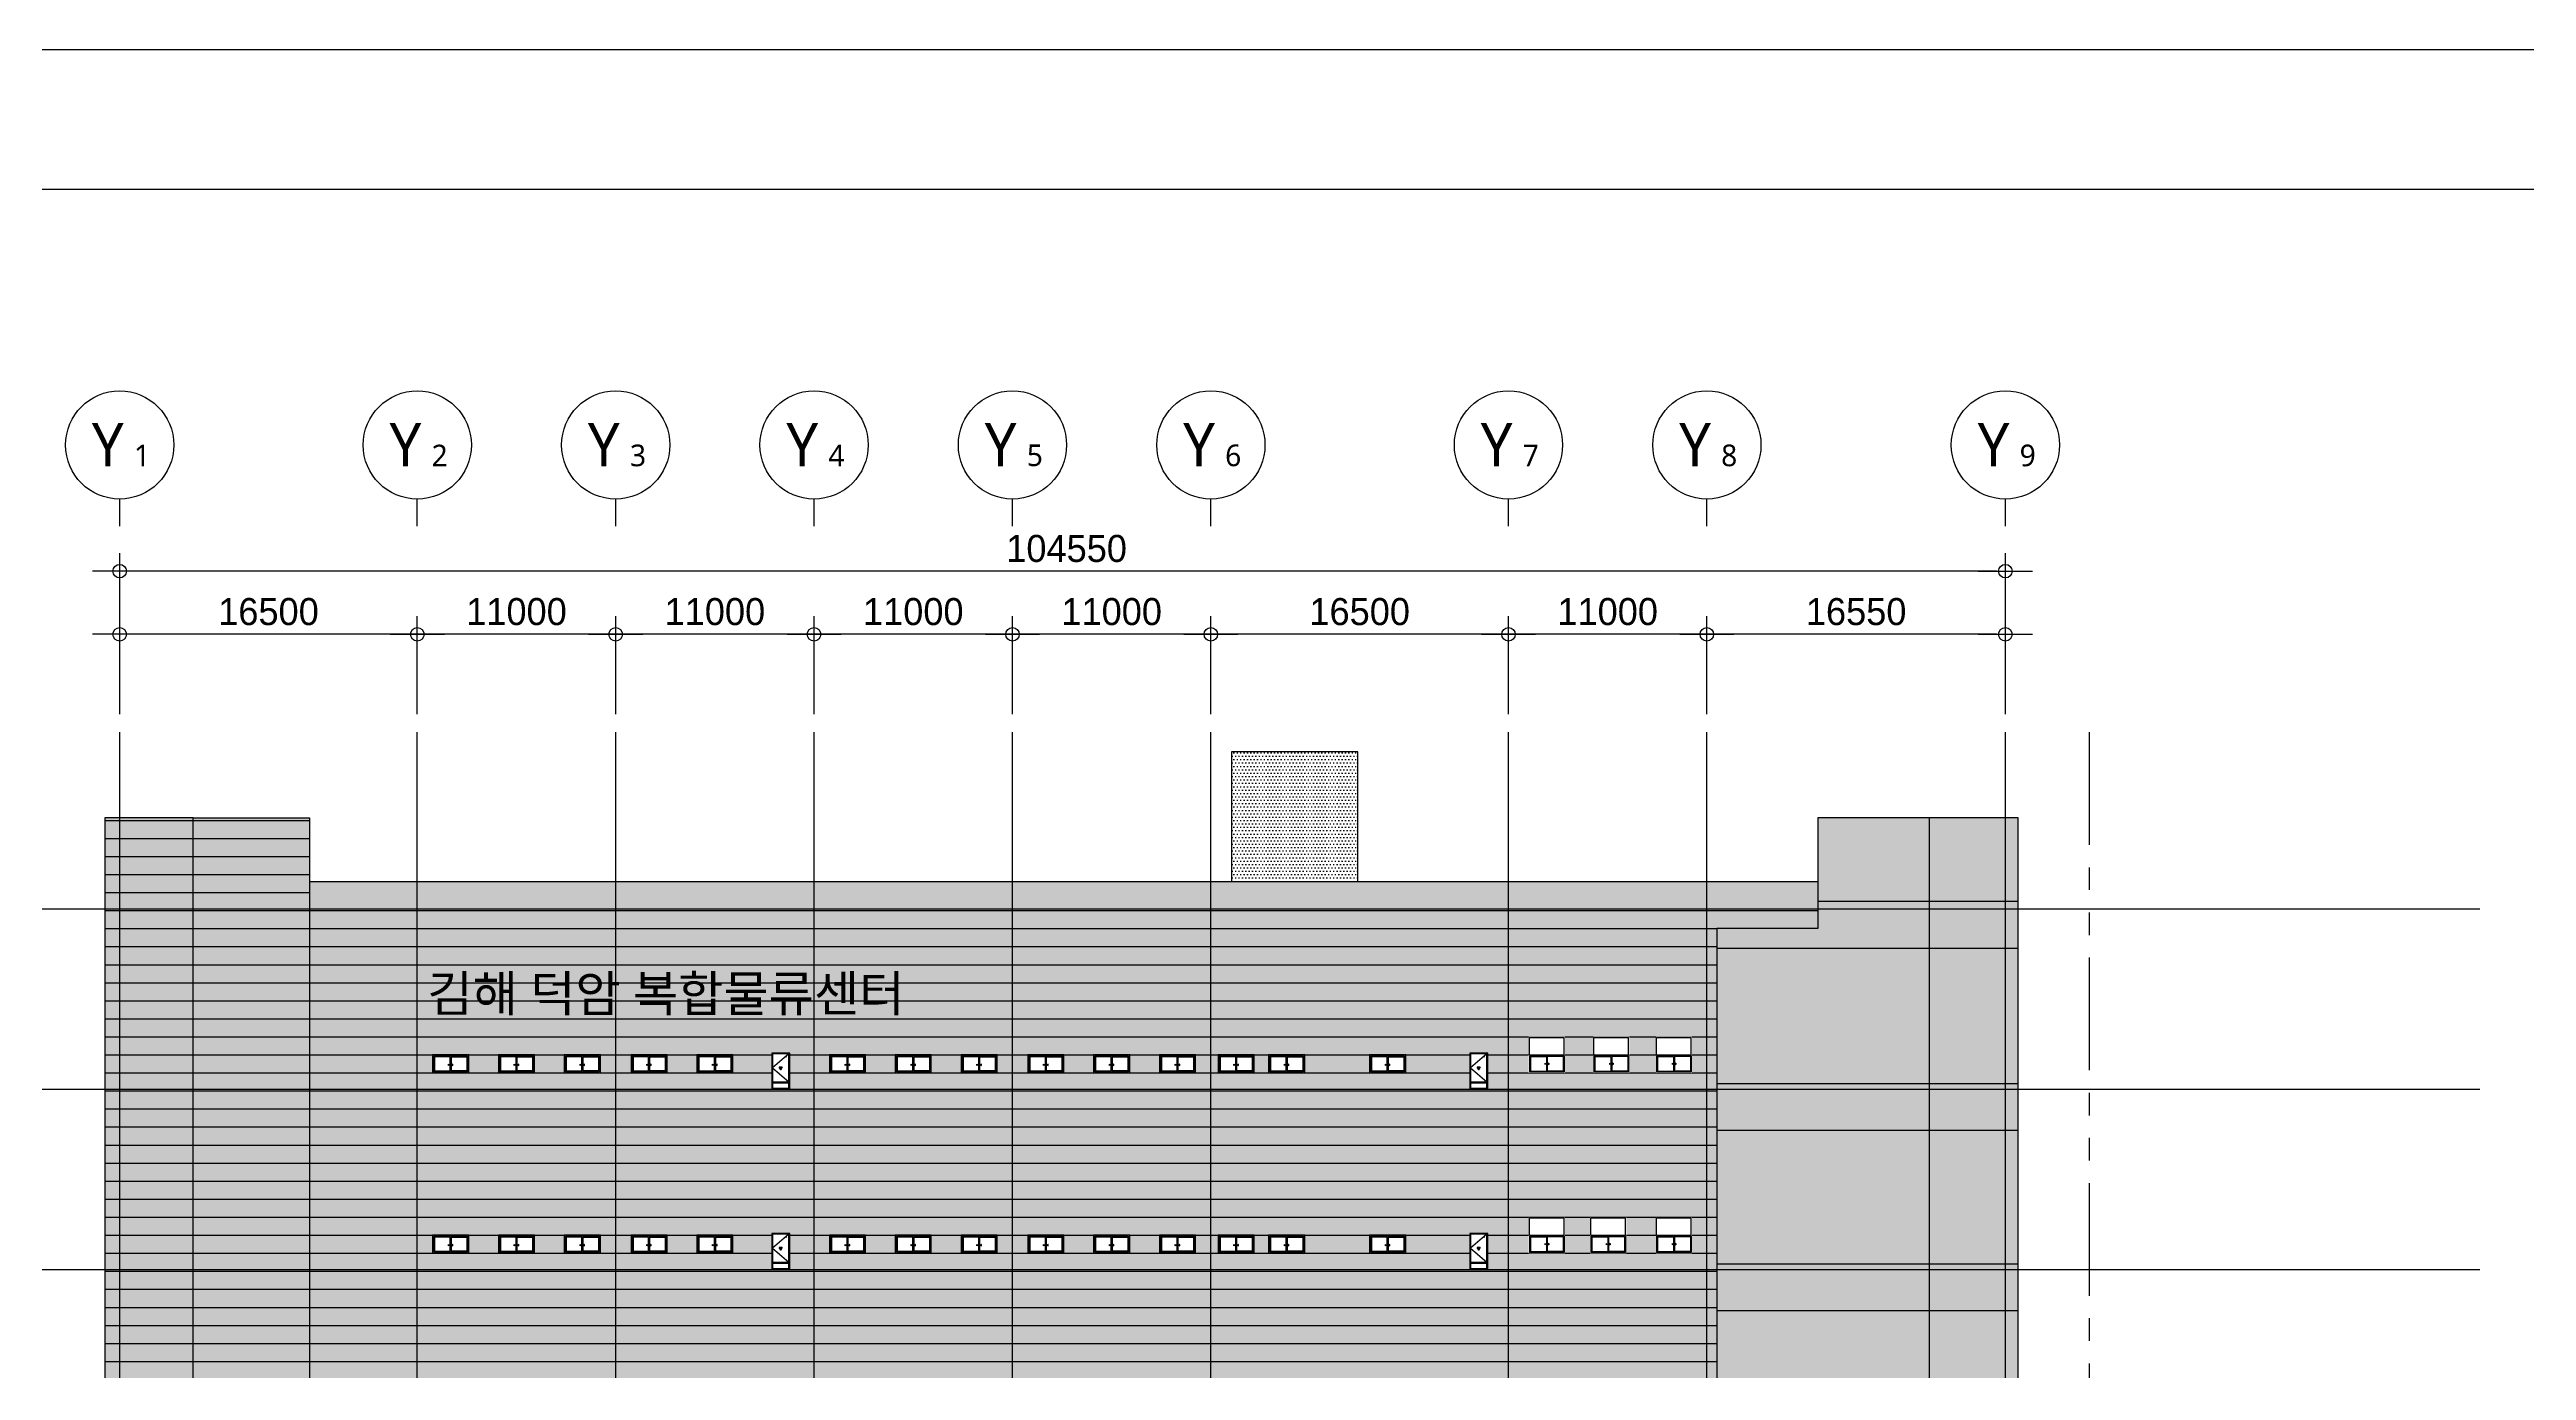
# Model space of a CAD drawing. Header units: millimetres. Extents: x 37653813 to 38677796, y 586285 to 874285.
# Drawn here: x 38216676 to 38354007, y 801042 to 874285 of the extents above; entities that cross this region are included whole.
import ezdxf
from ezdxf.enums import TextEntityAlignment as Align

# ---------------------------------------------------------------- set-up
doc = ezdxf.new("R2010")
doc.units = ezdxf.units.MM
doc.header["$LTSCALE"] = 1000
doc.header["$MEASUREMENT"] = 0
doc.header["$PDSIZE"] = -10
doc.linetypes.add('-HID', pattern=[2.5, 1.5, -1])
doc.linetypes.add('PHANTOM2', pattern=[1.25, 0.625, -0.125, 0.125, -0.125, 0.125, -0.125])
doc.layers.get('0').update_dxf_attribs({"linetype": 'CONTINUOUS'})
doc.layers.get('Defpoints').update_dxf_attribs({"color": 161, "linetype": 'CONTINUOUS'})
for name, color, linetype in [('cen', 1, 'CONTINUOUS'), ('CON', 2, 'CONTINUOUS'), ('ELE-2', 3, 'CONTINUOUS'), ('HAT-253', 253, 'CONTINUOUS'), ('HAT-BACK', 252, 'CONTINUOUS'), ('NDIM', 7, 'CONTINUOUS'), ('OPEN', 1, '-HID'), ('SYM(AXIS)', 7, 'CONTINUOUS'), ('TEXT(AXIS)', 2, 'CONTINUOUS'), ('WID', 4, 'CONTINUOUS'), ('WIN-G', 252, 'CONTINUOUS'), ('대지경계선', 4, 'PHANTOM2'), ('먹-적색 14', 14, 'CONTINUOUS'), ('먹-적색(가로선) 26', 26, 'CONTINUOUS'), ('먹-회색 252', 252, 'CONTINUOUS'), ('먹-흰색 255', 255, 'CONTINUOUS')]:
    doc.layers.add(name, color=color, linetype=linetype)
doc.styles.add('CGS', font='cgse', dxfattribs={"bigfont": 'cgs'})
doc.styles.add('나눔바른고딕', font='NanumBarunGothic.ttf')
doc.dimstyles.new('NDIM 1200', dxfattribs={"dimscale": 500, "dimtxt": 3, "dimasz": 1, "dimexe": 2, "dimexo": 2, "dimgap": 1, "dimtad": 1, "dimdec": 0, "dimdsep": 46, "dimtxsty": 'CGS', "dimblk": 'DOT0', "dimcen": 1, "dimdle": 8, "dimclrd": 2, "dimclre": 2, "dimclrt": 2, "dimadec": 0, "dimazin": 0, "dimtfac": 1, "dimtdec": 0, "dimtix": 1, "dimtmove": 2, "dimatfit": 3, "dimldrblk": 'DOT0', "dimfxl": 1, "dimtolj": 1, "dimtzin": 0, "dimlwd": -1, "dimlwe": -1, "dimarcsym": 0})

# ---------------------------------------------------------------- blocks, each defined once
blk = doc.blocks.new('A$C2F20087E')
at = {"layer": 'SYM(AXIS)'}
blk.add_line((600, 0), (600, 300), dxfattribs=at)
blk.add_circle((600, 900), 600, dxfattribs=at)
blk = doc.blocks.new('DOT0')
blk.add_line((-3, 0), (3, 0))
at = {"color": 6}
blk.add_circle((0, 0), 0.75, dxfattribs=at)
blk = doc.blocks.new('*D754')
at = {"layer": 'Defpoints', "color": 0, "ltscale": 0.4, "transparency": 16777216}
for p in [(38220566, 841861), (38220566, 836435), (38237066, 836435)]:
    blk.add_point(p, dxfattribs=at)
at = {"layer": 'NDIM', "ltscale": 0.4, "transparency": 16777216}
for p, q in [((38220566, 837435), (38220566, 842861)), ((38236566, 841861), (38221066, 841861)), ((38237066, 837435), (38237066, 842861))]:
    blk.add_line(p, q, dxfattribs=at)
at = {"layer": 'NDIM', "ltscale": 0.4, "transparency": 16777216, "xscale": 500, "yscale": 500, "zscale": 500, "rotation": 180}
blk.add_blockref('DOT0', (38220566, 841861), dxfattribs=at)
at = {"layer": 'NDIM', "ltscale": 0.4, "transparency": 16777216, "xscale": 500, "yscale": 500, "zscale": 500}
blk.add_blockref('DOT0', (38237066, 841861), dxfattribs=at)
at = {"layer": 'NDIM', "ltscale": 0.4, "transparency": 16777216, "insert": (38228816, 843111), "char_height": 1500, "attachment_point": 5, "style": 'CGS'}
blk.add_mtext('\\A1;16500', dxfattribs=at)
blk = doc.blocks.new('*D755')
at = {"layer": 'Defpoints', "color": 0, "ltscale": 0.4, "transparency": 16777216}
for p in [(38237066, 841861), (38237066, 836435), (38248066, 836435)]:
    blk.add_point(p, dxfattribs=at)
at = {"layer": 'NDIM', "ltscale": 0.4, "transparency": 16777216}
for p, q in [((38237066, 837435), (38237066, 842861)), ((38247566, 841861), (38237566, 841861)), ((38248066, 837435), (38248066, 842861))]:
    blk.add_line(p, q, dxfattribs=at)
at = {"layer": 'NDIM', "ltscale": 0.4, "transparency": 16777216, "xscale": 500, "yscale": 500, "zscale": 500, "rotation": 180}
blk.add_blockref('DOT0', (38237066, 841861), dxfattribs=at)
at = {"layer": 'NDIM', "ltscale": 0.4, "transparency": 16777216, "xscale": 500, "yscale": 500, "zscale": 500}
blk.add_blockref('DOT0', (38248066, 841861), dxfattribs=at)
at = {"layer": 'NDIM', "ltscale": 0.4, "transparency": 16777216, "insert": (38242566, 843111), "char_height": 1500, "attachment_point": 5, "style": 'CGS'}
blk.add_mtext('\\A1;11000', dxfattribs=at)
blk = doc.blocks.new('*D756')
at = {"layer": 'Defpoints', "color": 0, "ltscale": 0.4, "transparency": 16777216}
for p in [(38248066, 841861), (38248066, 836435), (38259066, 836435)]:
    blk.add_point(p, dxfattribs=at)
at = {"layer": 'NDIM', "ltscale": 0.4, "transparency": 16777216}
for p, q in [((38248066, 837435), (38248066, 842861)), ((38258566, 841861), (38248566, 841861)), ((38259066, 837435), (38259066, 842861))]:
    blk.add_line(p, q, dxfattribs=at)
at = {"layer": 'NDIM', "ltscale": 0.4, "transparency": 16777216, "xscale": 500, "yscale": 500, "zscale": 500, "rotation": 180}
blk.add_blockref('DOT0', (38248066, 841861), dxfattribs=at)
at = {"layer": 'NDIM', "ltscale": 0.4, "transparency": 16777216, "xscale": 500, "yscale": 500, "zscale": 500}
blk.add_blockref('DOT0', (38259066, 841861), dxfattribs=at)
at = {"layer": 'NDIM', "ltscale": 0.4, "transparency": 16777216, "insert": (38253566, 843111), "char_height": 1500, "attachment_point": 5, "style": 'CGS'}
blk.add_mtext('\\A1;11000', dxfattribs=at)
blk = doc.blocks.new('*D757')
at = {"layer": 'Defpoints', "color": 0, "ltscale": 0.4, "transparency": 16777216}
for p in [(38259066, 841861), (38259066, 836435), (38270066, 836435)]:
    blk.add_point(p, dxfattribs=at)
at = {"layer": 'NDIM', "ltscale": 0.4, "transparency": 16777216}
for p, q in [((38259066, 837435), (38259066, 842861)), ((38269566, 841861), (38259566, 841861)), ((38270066, 837435), (38270066, 842861))]:
    blk.add_line(p, q, dxfattribs=at)
at = {"layer": 'NDIM', "ltscale": 0.4, "transparency": 16777216, "xscale": 500, "yscale": 500, "zscale": 500, "rotation": 180}
blk.add_blockref('DOT0', (38259066, 841861), dxfattribs=at)
at = {"layer": 'NDIM', "ltscale": 0.4, "transparency": 16777216, "xscale": 500, "yscale": 500, "zscale": 500}
blk.add_blockref('DOT0', (38270066, 841861), dxfattribs=at)
at = {"layer": 'NDIM', "ltscale": 0.4, "transparency": 16777216, "insert": (38264566, 843111), "char_height": 1500, "attachment_point": 5, "style": 'CGS'}
blk.add_mtext('\\A1;11000', dxfattribs=at)
blk = doc.blocks.new('*D758')
at = {"layer": 'Defpoints', "color": 0, "ltscale": 0.4, "transparency": 16777216}
for p in [(38270066, 841861), (38270066, 836435), (38281066, 836435)]:
    blk.add_point(p, dxfattribs=at)
at = {"layer": 'NDIM', "ltscale": 0.4, "transparency": 16777216}
for p, q in [((38270066, 837435), (38270066, 842861)), ((38280566, 841861), (38270566, 841861)), ((38281066, 837435), (38281066, 842861))]:
    blk.add_line(p, q, dxfattribs=at)
at = {"layer": 'NDIM', "ltscale": 0.4, "transparency": 16777216, "xscale": 500, "yscale": 500, "zscale": 500, "rotation": 180}
blk.add_blockref('DOT0', (38270066, 841861), dxfattribs=at)
at = {"layer": 'NDIM', "ltscale": 0.4, "transparency": 16777216, "xscale": 500, "yscale": 500, "zscale": 500}
blk.add_blockref('DOT0', (38281066, 841861), dxfattribs=at)
at = {"layer": 'NDIM', "ltscale": 0.4, "transparency": 16777216, "insert": (38275566, 843111), "char_height": 1500, "attachment_point": 5, "style": 'CGS'}
blk.add_mtext('\\A1;11000', dxfattribs=at)
blk = doc.blocks.new('*D759')
at = {"layer": 'Defpoints', "color": 0, "ltscale": 0.4, "transparency": 16777216}
for p in [(38281066, 841861), (38281066, 836435), (38297566, 836435)]:
    blk.add_point(p, dxfattribs=at)
at = {"layer": 'NDIM', "ltscale": 0.4, "transparency": 16777216}
for p, q in [((38281066, 837435), (38281066, 842861)), ((38297066, 841861), (38281566, 841861)), ((38297566, 837435), (38297566, 842861))]:
    blk.add_line(p, q, dxfattribs=at)
at = {"layer": 'NDIM', "ltscale": 0.4, "transparency": 16777216, "xscale": 500, "yscale": 500, "zscale": 500, "rotation": 180}
blk.add_blockref('DOT0', (38281066, 841861), dxfattribs=at)
at = {"layer": 'NDIM', "ltscale": 0.4, "transparency": 16777216, "xscale": 500, "yscale": 500, "zscale": 500}
blk.add_blockref('DOT0', (38297566, 841861), dxfattribs=at)
at = {"layer": 'NDIM', "ltscale": 0.4, "transparency": 16777216, "insert": (38289316, 843111), "char_height": 1500, "attachment_point": 5, "style": 'CGS'}
blk.add_mtext('\\A1;16500', dxfattribs=at)
blk = doc.blocks.new('*D760')
at = {"layer": 'Defpoints', "color": 0, "ltscale": 0.4, "transparency": 16777216}
for p in [(38297566, 841861), (38297566, 836435), (38308566, 836435)]:
    blk.add_point(p, dxfattribs=at)
at = {"layer": 'NDIM', "ltscale": 0.4, "transparency": 16777216}
for p, q in [((38297566, 837435), (38297566, 842861)), ((38308066, 841861), (38298066, 841861)), ((38308566, 837435), (38308566, 842861))]:
    blk.add_line(p, q, dxfattribs=at)
at = {"layer": 'NDIM', "ltscale": 0.4, "transparency": 16777216, "xscale": 500, "yscale": 500, "zscale": 500, "rotation": 180}
blk.add_blockref('DOT0', (38297566, 841861), dxfattribs=at)
at = {"layer": 'NDIM', "ltscale": 0.4, "transparency": 16777216, "xscale": 500, "yscale": 500, "zscale": 500}
blk.add_blockref('DOT0', (38308566, 841861), dxfattribs=at)
at = {"layer": 'NDIM', "ltscale": 0.4, "transparency": 16777216, "insert": (38303066, 843111), "char_height": 1500, "attachment_point": 5, "style": 'CGS'}
blk.add_mtext('\\A1;11000', dxfattribs=at)
blk = doc.blocks.new('*D761')
at = {"layer": 'Defpoints', "color": 0, "ltscale": 0.4, "transparency": 16777216}
for p in [(38308566, 841861), (38308566, 836435), (38325116, 836435)]:
    blk.add_point(p, dxfattribs=at)
at = {"layer": 'NDIM', "ltscale": 0.4, "transparency": 16777216}
for p, q in [((38308566, 837435), (38308566, 842861)), ((38324616, 841861), (38309066, 841861)), ((38325116, 837435), (38325116, 842861))]:
    blk.add_line(p, q, dxfattribs=at)
at = {"layer": 'NDIM', "ltscale": 0.4, "transparency": 16777216, "xscale": 500, "yscale": 500, "zscale": 500, "rotation": 180}
blk.add_blockref('DOT0', (38308566, 841861), dxfattribs=at)
at = {"layer": 'NDIM', "ltscale": 0.4, "transparency": 16777216, "xscale": 500, "yscale": 500, "zscale": 500}
blk.add_blockref('DOT0', (38325116, 841861), dxfattribs=at)
at = {"layer": 'NDIM', "ltscale": 0.4, "transparency": 16777216, "insert": (38316841, 843111), "char_height": 1500, "attachment_point": 5, "style": 'CGS'}
blk.add_mtext('\\A1;16550', dxfattribs=at)
blk = doc.blocks.new('*D744')
at = {"layer": 'Defpoints', "color": 0, "ltscale": 0.4, "transparency": 16777216}
for p in [(38220566, 845361), (38220566, 836435), (38325116, 836435)]:
    blk.add_point(p, dxfattribs=at)
at = {"layer": 'NDIM', "ltscale": 0.4, "transparency": 16777216}
for p, q in [((38220566, 837435), (38220566, 846361)), ((38325116, 837435), (38325116, 846361)), ((38324616, 845361), (38221066, 845361))]:
    blk.add_line(p, q, dxfattribs=at)
at = {"layer": 'NDIM', "ltscale": 0.4, "transparency": 16777216, "xscale": 500, "yscale": 500, "zscale": 500, "rotation": 180}
blk.add_blockref('DOT0', (38220566, 845361), dxfattribs=at)
at = {"layer": 'NDIM', "ltscale": 0.4, "transparency": 16777216, "xscale": 500, "yscale": 500, "zscale": 500}
blk.add_blockref('DOT0', (38325116, 845361), dxfattribs=at)
at = {"layer": 'NDIM', "ltscale": 0.4, "transparency": 16777216, "insert": (38273066, 846611), "char_height": 1500, "attachment_point": 5, "style": 'CGS'}
blk.add_mtext('\\A1;104550', dxfattribs=at)
blk = doc.blocks.new('AW_1.0X1.5_(소방)')
at = {"ltscale": 1000}
blk.add_wipeout([(1000, 2000), (0, 2000), (0, 0), (1000, 0)], dxfattribs=at).dxf.layer = 'WID'
h = blk.add_hatch(color=1)
h.dxf.hatch_style = 1
h.paths.add_polyline_path([(500, 1075), (587, 1225), (413, 1225)])
at = {"layer": 'HAT-BACK', "ltscale": 1000}
h = blk.add_hatch(color=253, dxfattribs=at)
h.dxf.hatch_style = 1
edge = h.paths.add_edge_path()
edge.add_arc((200, 1800), 15, 180, 540, ccw=False)
at = {"color": 1}
blk.add_lwpolyline([(500, 1075), (587, 1225), (413, 1225)], close=True, dxfattribs=at)
at = {"ltscale": 1000}
blk.add_lwpolyline([(500, 1075), (413, 1225), (587, 1225)], close=True, dxfattribs=at)
blk.add_circle((200, 1800), 15, dxfattribs=at)
at = {"layer": 'OPEN', "ltscale": 700}
blk.add_lwpolyline([(50, 1950), (950, 1175), (50, 400)], dxfattribs=at)
at = {"layer": 'WID', "ltscale": 1000}
for p, q in [((950, 400), (50, 400)), ((950, 350), (50, 350))]:
    blk.add_line(p, q, dxfattribs=at)
for points in [[(1000, 0), (0, 0), (0, 2000), (1000, 2000)], [(950, 50), (50, 50), (50, 1950), (950, 1950)]]:
    blk.add_lwpolyline(points, close=True, dxfattribs=at)
at = {"layer": 'Defpoints', "style": '나눔바른고딕'}
blk.add_text('AW(1.0X1.5)-소방대진입창호', height=25, dxfattribs=at).set_placement((15, 15))
blk = doc.blocks.new('AW(2.0X1.0)')
at = {"ltscale": 1000}
blk.add_wipeout([(887455, -28823), (889455, -28823), (889455, -27823), (887455, -27823)], dxfattribs=at).dxf.layer = 'WID'
at = {"layer": 'WID', "ltscale": 1000}
blk.add_line((888480, -27883), (888480, -28763), dxfattribs=at)
for points in [[(887455, -28823), (889455, -28823), (889455, -27823), (887455, -27823)], [(887515, -28763), (889395, -28763), (889395, -27883), (887515, -27883)]]:
    blk.add_lwpolyline(points, close=True, dxfattribs=at)
at = {"layer": 'WIN-G'}
for points in [[(888430, -27933), (887565, -27933), (887565, -28713), (888430, -28713)], [(888331, -28333), (888400, -28373), (888331, -28413)], [(888579, -28333), (888510, -28373), (888579, -28413)]]:
    blk.add_lwpolyline(points, close=True, dxfattribs=at)
blk.add_lwpolyline([(888480, -27933), (889345, -27933), (889345, -28713), (888480, -28713)], dxfattribs=at)
at = {"layer": 'Defpoints', "style": '나눔바른고딕'}
blk.add_text('상온용AW(2.0X1.0)', height=25, dxfattribs=at).set_placement((889119, -28806))
blk = doc.blocks.new('A$C7b43b290')
at = {"ltscale": 1000}
blk.add_wipeout([(94, 2010), (2094, 2010), (2094, 10), (94, 10)], dxfattribs=at).dxf.layer = 'WID'
at = {"layer": 'WID', "ltscale": 1000}
for p, q in [((134, 1970), (2054, 1970)), ((134, 1010), (134, 1970)), ((2054, 1010), (2054, 1970)), ((2054, 970), (134, 970)), ((134, 970), (134, 50)), ((2054, 50), (134, 50)), ((1119, 970), (1119, 50)), ((2054, 970), (2054, 50))]:
    blk.add_line(p, q, dxfattribs=at)
blk.add_lwpolyline([(134, 1010), (2054, 1010)], dxfattribs=at)
at = {"layer": 'WIN-G'}
for p, q in [((184, 920), (184, 100)), ((184, 920), (1069, 920)), ((184, 100), (1069, 100)), ((989, 550), (1039, 510)), ((989, 550), (989, 470)), ((1039, 510), (989, 470)), ((1069, 920), (1069, 100)), ((2004, 920), (1119, 920)), ((2004, 100), (1119, 100)), ((1199, 550), (1149, 510)), ((1149, 510), (1199, 470)), ((1199, 550), (1199, 470)), ((2004, 920), (2004, 100))]:
    blk.add_line(p, q, dxfattribs=at)
at = {"layer": 'Defpoints', "style": '나눔바른고딕'}
blk.add_text('AW(2.0X2.0)-미서기+FIX', height=25, dxfattribs=at).set_placement((1639, 20))
blk = doc.blocks.new('sdmklfsdfsdf')
at = {"layer": 'cen', "ltscale": 5}
for p, q in [((38172116, 826642), (38329335, 826642)), ((38172116, 816642), (38329335, 816642)), ((38172116, 806642), (38329335, 806642))]:
    blk.add_line(p, q, dxfattribs=at)

msp = doc.modelspace()

# ---------------------------------------------------------------- hatches: boundary and pattern name
at = {"layer": '먹-적색 14', "ltscale": 0.1}
h = msp.add_hatch(dxfattribs=at)
h.set_pattern_fill('DOTS', color=256, scale=3000, angle=-1e-14)
h.paths.add_polyline_path([(38224641.3, 831692.5), (38219741.3, 831692.5), (38219741.3, 775542.5), (38224641.3, 775542.5)])
h = msp.add_hatch(dxfattribs=at)
h.set_pattern_fill('DOTS', color=256, scale=3000, angle=-1e-14)
h.paths.add_polyline_path([(38325816.3, 831692.5), (38320916.3, 831692.5), (38320916.3, 775542.5), (38325816.3, 775542.5)])
at = {"layer": '먹-회색 252', "ltscale": 0.1}
h = msp.add_hatch(dxfattribs=at)
h.set_pattern_fill('DOTS', color=256, scale=3000, angle=-1e-14)
h.paths.add_polyline_path([(38224641.3, 831692.5), (38224641.3, 775542.5), (38232491.3, 775542.5), (38232491.3, 780542.5), (38231091.3, 780542.5), (38231091.3, 831692.5)])
h = msp.add_hatch(dxfattribs=at)
h.set_pattern_fill('DOTS', color=256, scale=3000, angle=-1e-14)
h.paths.add_polyline_path([(38309116.3, 825542.5), (38309116.3, 780542.5), (38305716.3, 780542.5), (38305716.3, 775542.5), (38320916.3, 775542.5), (38320916.3, 831692.5), (38314716.3, 831692.5), (38314716.3, 825542.5)])
at = {"layer": '먹-흰색 255', "ltscale": 0.1}
h = msp.add_hatch(dxfattribs=at)
h.set_pattern_fill('DOTS', color=256, scale=3000)
h.set_pattern_definition([(360, (0, 1100), (93.75, 187.5), [0, -187.5])])
h.paths.add_polyline_path([(38282216.3, 828142.5), (38289216.3, 828142.5), (38289216.3, 835342.5), (38282216.3, 835342.5)])
h = msp.add_hatch(dxfattribs=at)
h.set_pattern_fill('DOTS', color=256, scale=3000, angle=-1e-14)
h.paths.add_polyline_path([(38232491.3, 780542.5), (38232491.3, 775542.5), (38305716.3, 775542.5), (38305716.3, 780542.5), (38309116.3, 780542.5), (38309116.3, 825542.5), (38314716.3, 825542.5), (38314716.3, 828142.5), (38231091.3, 828142.5), (38231091.3, 780542.5)])

# ---------------------------------------------------------------- linework, layer by layer
at = {"layer": 'cen', "ltscale": 5}
for points in [[(38220566.3, 749542.5), (38220566.3, 836435.4)], [(38237066.3, 749542.5), (38237066.3, 836435.4)], [(38248066.3, 749542.5), (38248066.3, 836435.4)], [(38259066.3, 749542.5), (38259066.3, 836435.4)], [(38270066.3, 749542.5), (38270066.3, 836435.4)], [(38297566.3, 749542.5), (38297566.3, 836435.4)], [(38308566.3, 749542.5), (38308566.3, 836435.4)], [(38325116.3, 749542.5), (38325116.3, 836435.4)]]:
    msp.add_lwpolyline(points, dxfattribs=at)
at = {"layer": 'CON', "ltscale": 1000}
for points in [[(38224641.3, 775542.5), (38224641.3, 831692.5), (38231091.3, 831692.5), (38231091.3, 780542.5), (38232491.3, 780542.5), (38232491.3, 775542.5)], [(38320916.3, 775542.5), (38320916.3, 831692.5), (38314716.3, 831692.5), (38314716.3, 825542.5), (38309116.3, 825542.5), (38309116.3, 780542.5), (38305716.3, 780542.5), (38305716.3, 775542.5)]]:
    msp.add_lwpolyline(points, dxfattribs=at)
at = {"layer": 'Defpoints'}
for points in [[(38474813.4, 586285), (38064313.4, 586285), (38064313.4, 874285), (38474813.4, 874285)], [(38076313.4, 866535), (38427313.4, 866535), (38427313.4, 594118.8), (38076313.4, 594118.8)]]:
    msp.add_lwpolyline(points, close=True, dxfattribs=at)
at = {"layer": 'ELE-2', "ltscale": 0.1}
for points in [[(38289216.3, 828142.5), (38289216.3, 835342.5), (38282216.3, 835342.5), (38282216.3, 828142.5)], [(38224641.3, 826942.5), (38224641.3, 831692.5), (38219741.3, 831692.5), (38219741.3, 775542.5)], [(38325816.3, 775542.5), (38325816.3, 831692.5), (38320916.3, 831692.5)], [(38314716.3, 828142.5), (38231091.3, 828142.5)]]:
    msp.add_lwpolyline(points, dxfattribs=at)
at = {"layer": 'HAT-253', "ltscale": 0.1}
for p, q in [((38325816.3, 827042.5), (38314716.3, 827042.5)), ((38325816.3, 824442.5), (38309116.3, 824442.5)), ((38325816.3, 816942.5), (38309116.3, 816942.5)), ((38325816.3, 814342.5), (38309116.3, 814342.5)), ((38325816.3, 806942.5), (38309116.3, 806942.5)), ((38325816.3, 804342.5), (38309116.3, 804342.5))]:
    msp.add_line(p, q, dxfattribs=at)
for points in [[(38224641.3, 831542.5), (38231091.3, 831542.5)], [(38224641.3, 830542.5), (38231091.3, 830542.5)], [(38224641.3, 829542.5), (38231091.3, 829542.5)], [(38224641.3, 828542.5), (38231091.3, 828542.5)], [(38224641.3, 827542.5), (38231091.3, 827542.5)], [(38224641.3, 826542.5), (38314716.3, 826542.5)], [(38224641.3, 825542.5), (38309116.3, 825542.5)], [(38224641.3, 824542.5), (38309116.3, 824542.5)], [(38224641.3, 823542.5), (38309116.3, 823542.5)], [(38224641.3, 822542.5), (38309116.3, 822542.5)], [(38224641.3, 821542.5), (38309116.3, 821542.5)], [(38224641.3, 820542.5), (38309116.3, 820542.5)], [(38224641.3, 819542.5), (38309116.3, 819542.5)], [(38224641.3, 818542.5), (38309116.3, 818542.5)], [(38224641.3, 817542.5), (38309116.3, 817542.5)], [(38224641.3, 816542.5), (38309116.3, 816542.5)], [(38224641.3, 815542.5), (38309116.3, 815542.5)], [(38224641.3, 814542.5), (38309116.3, 814542.5)], [(38224641.3, 813542.5), (38309116.3, 813542.5)], [(38224641.3, 812542.5), (38309116.3, 812542.5)], [(38224641.3, 811542.5), (38309116.3, 811542.5)], [(38224641.3, 810542.5), (38309116.3, 810542.5)], [(38224641.3, 809542.5), (38309116.3, 809542.5)], [(38224641.3, 808542.5), (38309116.3, 808542.5)], [(38224641.3, 807542.5), (38309116.3, 807542.5)], [(38224641.3, 806542.5), (38309116.3, 806542.5)], [(38224641.3, 805542.5), (38309116.3, 805542.5)], [(38224641.3, 804542.5), (38309116.3, 804542.5)], [(38224641.3, 803542.5), (38309116.3, 803542.5)], [(38224641.3, 802542.5), (38309116.3, 802542.5)], [(38224641.3, 801542.5), (38309116.3, 801542.5)]]:
    msp.add_lwpolyline(points, dxfattribs=at)
at = {"layer": '대지경계선', "ltscale": 10}
msp.add_lwpolyline([(38329766.3, 836435.4), (38329766.3, 749542.5)], dxfattribs=at)
at = {"layer": '먹-적색(가로선) 26', "ltscale": 0.1}
for points in [[(38219741.3, 831542.5), (38224641.3, 831542.5)], [(38219741.3, 830542.5), (38224641.3, 830542.5)], [(38219741.3, 829542.5), (38224641.3, 829542.5)], [(38219741.3, 828542.5), (38224641.3, 828542.5)], [(38219741.3, 827542.5), (38224641.3, 827542.5)], [(38219741.3, 826542.5), (38224641.3, 826542.5)], [(38219741.3, 825542.5), (38224641.3, 825542.5)], [(38219741.3, 824542.5), (38224641.3, 824542.5)], [(38219741.3, 823542.5), (38224641.3, 823542.5)], [(38219741.3, 822542.5), (38224641.3, 822542.5)], [(38219741.3, 821542.5), (38224641.3, 821542.5)], [(38219741.3, 820542.5), (38224641.3, 820542.5)], [(38219741.3, 819542.5), (38224641.3, 819542.5)], [(38219741.3, 818542.5), (38224641.3, 818542.5)], [(38219741.3, 817542.5), (38224641.3, 817542.5)], [(38219741.3, 816542.5), (38224641.3, 816542.5)], [(38219741.3, 815542.5), (38224641.3, 815542.5)], [(38219741.3, 814542.5), (38224641.3, 814542.5)], [(38219741.3, 813542.5), (38224641.3, 813542.5)], [(38219741.3, 812542.5), (38224641.3, 812542.5)], [(38219741.3, 811542.5), (38224641.3, 811542.5)], [(38219741.3, 810542.5), (38224641.3, 810542.5)], [(38219741.3, 809542.5), (38224641.3, 809542.5)], [(38219741.3, 808542.5), (38224641.3, 808542.5)], [(38219741.3, 807542.5), (38224641.3, 807542.5)], [(38219741.3, 806542.5), (38224641.3, 806542.5)], [(38219741.3, 805542.5), (38224641.3, 805542.5)], [(38219741.3, 804542.5), (38224641.3, 804542.5)], [(38219741.3, 803542.5), (38224641.3, 803542.5)], [(38219741.3, 802542.5), (38224641.3, 802542.5)], [(38219741.3, 801542.5), (38224641.3, 801542.5)]]:
    msp.add_lwpolyline(points, dxfattribs=at)

# ---------------------------------------------------------------- block references
at = {"xscale": 5.000000000000084, "yscale": 5.000000000000084, "zscale": 5.000000000000084}
for p in [(38217566.3, 847861.1), (38234066.3, 847861.1), (38245066.3, 847861.1), (38256066.3, 847861.1), (38267066.3, 847861.1), (38278066.3, 847861.1), (38294566.3, 847861.1), (38305566.3, 847861.1), (38322116.3, 847861.1)]:
    msp.add_blockref('A$C2F20087E', p, dxfattribs=at)

# ---------------------------------------------------------------- texts
at = {"color": 146, "ltscale": 0.1, "style": '나눔바른고딕'}
msp.add_text('김해 덕암 복합물류센터', height=2000, dxfattribs=at).set_placement((38237626.8, 820940))
at = {"layer": 'TEXT(AXIS)', "style": '나눔바른고딕'}
for s, height, p in [('Y', 2400, (38219908.1, 852381)), ('Y', 2400, (38236408.1, 852381)), ('Y', 2400, (38247408.1, 852381)), ('Y', 2400, (38258408.1, 852381)), ('Y', 2400, (38269408.1, 852381)), ('Y', 2400, (38280408.1, 852381)), ('Y', 2400, (38296908.1, 852381)), ('Y', 2400, (38307908.1, 852381)), ('Y', 2400, (38324458.1, 852381)), ('1', 1200, (38221804.3, 851781.1)), ('2', 1200, (38238304.3, 851781.1)), ('3', 1200, (38249304.3, 851781.1)), ('4', 1200, (38260304.3, 851781.1)), ('5', 1200, (38271304.3, 851781.1)), ('6', 1200, (38282304.3, 851781.1)), ('7', 1200, (38298804.3, 851781.1)), ('8', 1200, (38309804.3, 851781.1)), ('9', 1200, (38326354.3, 851781.1))]:
    msp.add_text(s, height=height, dxfattribs=at).set_placement(p, align=Align.MIDDLE)

# ---------------------------------------------------------------- dimensions: what is measured, and where the dimension line sits
at = {"layer": 'NDIM', "ltscale": 0.4}
dim = msp.add_linear_dim(base=(38220566.3, 845361.1), p1=(38325116.3, 836435.4), p2=(38220566.3, 836435.4), angle=180, dimstyle='NDIM 1200', override={"dimclrd": 256, "dimclre": 256, "dimclrt": 256}, dxfattribs=at)
dim.commit()
dim.dimension.update_dxf_attribs({"geometry": '*D744', "text_midpoint": (38273066.3, 846611.1), "dimtype": 160})
for base, p1, p2, picture, middle in [((38220566.3, 841861.1), (38237066.3, 836435.4), (38220566.3, 836435.4), '*D754', (38228816.3, 843111.1)), ((38237066.3, 841861.1), (38248066.3, 836435.4), (38237066.3, 836435.4), '*D755', (38242566.3, 843111.1)), ((38248066.3, 841861.1), (38259066.3, 836435.4), (38248066.3, 836435.4), '*D756', (38253566.3, 843111.1)), ((38259066.3, 841861.1), (38270066.3, 836435.4), (38259066.3, 836435.4), '*D757', (38264566.3, 843111.1)), ((38270066.3, 841861.1), (38281066.3, 836435.4), (38270066.3, 836435.4), '*D758', (38275566.3, 843111.1)), ((38281066.3, 841861.1), (38297566.3, 836435.4), (38281066.3, 836435.4), '*D759', (38289316.3, 843111.1)), ((38297566.3, 841861.1), (38308566.3, 836435.4), (38297566.3, 836435.4), '*D760', (38303066.3, 843111.1)), ((38308566.3, 841861.1), (38325116.3, 836435.4), (38308566.3, 836435.4), '*D761', (38316841.3, 843111.1))]:
    dim = msp.add_linear_dim(base=base, p1=p1, p2=p2, angle=180, dimstyle='NDIM 1200', override={"dimclrd": 256, "dimclre": 256, "dimclrt": 256}, dxfattribs=at)
    dim.commit()
    dim.dimension.update_dxf_attribs({"geometry": picture, "text_midpoint": middle})

# ---------------------------------------------------------------- next in the draw order: block references
for p in [(37350461.3, 846365.7), (37354111.3, 846365.7), (37357761.3, 846365.7), (37361461.3, 846365.7), (37365111.3, 846365.7), (37372461.3, 846365.7), (37376111.3, 846365.7), (37379761.3, 846365.7), (37383461.3, 846365.7), (37387111.3, 846365.7), (37390761.3, 846365.7), (37394011.3, 846365.7), (37396811.3, 846365.7), (37402411.3, 846365.7), (37350461.3, 836365.7), (37354111.3, 836365.7), (37357761.3, 836365.7), (37361461.3, 836365.7), (37365111.3, 836365.7), (37372461.3, 836365.7), (37376111.3, 836365.7), (37379761.3, 836365.7), (37383461.3, 836365.7), (37387111.3, 836365.7), (37390761.3, 836365.7), (37394011.3, 836365.7), (37396811.3, 836365.7), (37402411.3, 836365.7)]:
    msp.add_blockref('AW(2.0X1.0)', p)
at = {"xscale": -1}
for p in [(38257716.3, 816642.5), (38296416.3, 816642.5), (38257716.3, 806642.5), (38296416.3, 806642.5)]:
    msp.add_blockref('AW_1.0X1.5_(소방)', p, dxfattribs=at)
at = {"ltscale": 0.1}
for p in [(38298597.5, 817532), (38302172.6, 817532), (38305647.5, 817532), (38298597.5, 807532), (38301997.5, 807532), (38305647.5, 807532)]:
    msp.add_blockref('A$C7b43b290', p, dxfattribs=at)

# ---------------------------------------------------------------- next in the draw order: linework, layer by layer
at = {"layer": 'cen', "ltscale": 5}
msp.add_lwpolyline([(38281066.3, 749542.5), (38281066.3, 836435.4)], dxfattribs=at)

# ---------------------------------------------------------------- next in the draw order: block references
msp.add_blockref('sdmklfsdfsdf', (22091, 0))

doc.saveas('drawing.dxf')
